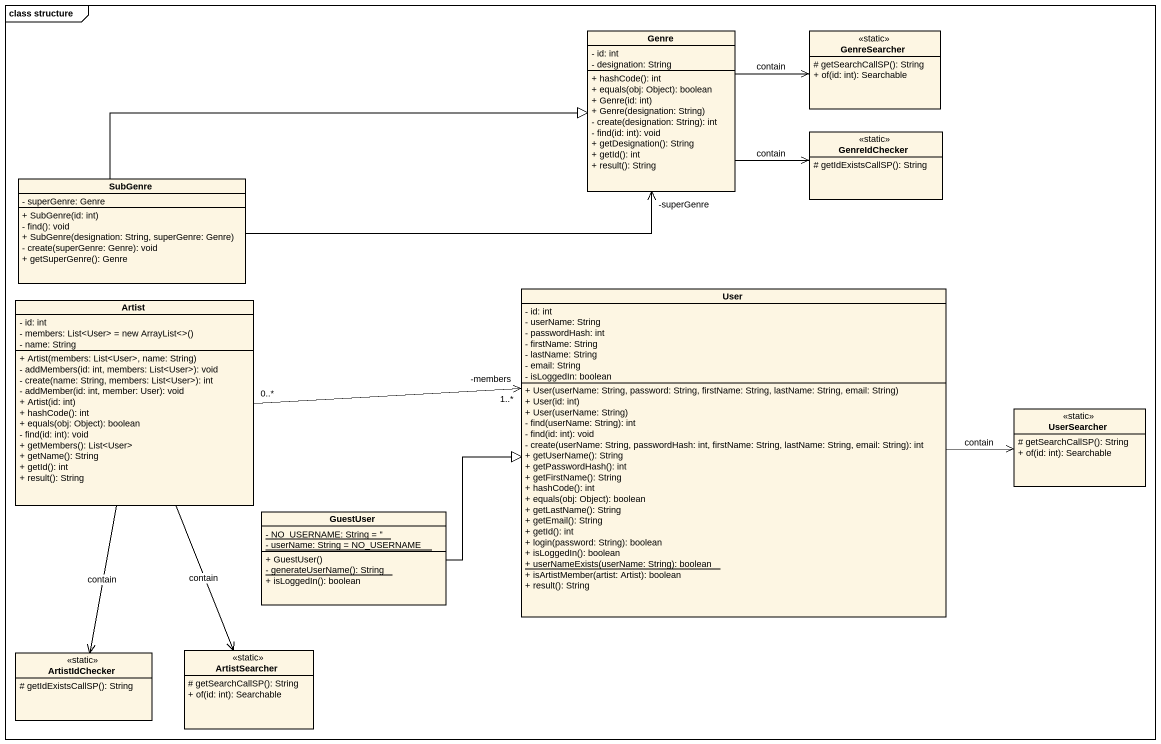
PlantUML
@startuml
mainframe class structure
hide circle
hide empty members
skinparam classAttributeIconSize 0
class Genre {
  - id: int
  - designation: String
  + hashCode(): int
  + equals(obj: Object): boolean
  + Genre(id: int)
  + Genre(designation: String)
  - create(designation: String): int
  - find(id: int): void
  + getDesignation(): String
  + getId(): int
  + result(): String
}
class GenreSearcher <<static>> {
  # getSearchCallSP(): String
  + of(id: int): Searchable
}
class GenreIdChecker <<static>> {
  # getIdExistsCallSP(): String
}
class SubGenre {
  - superGenre: Genre
  + SubGenre(id: int)
  - find(): void
  + SubGenre(designation: String, superGenre: Genre)
  - create(superGenre: Genre): void
  + getSuperGenre(): Genre
}
class User {
  - id: int
  - userName: String
  - passwordHash: int
  - firstName: String
  - lastName: String
  - email: String
  - isLoggedIn: boolean
  + User(userName: String, password: String, firstName: String, lastName: String, email: String)
  + User(id: int)
  + User(userName: String)
  - find(userName: String): int
  - find(id: int): void
  - create(userName: String, passwordHash: int, firstName: String, lastName: String, email: String): int
  + getUserName(): String
  + getPasswordHash(): int
  + getFirstName(): String
  + hashCode(): int
  + equals(obj: Object): boolean
  + getLastName(): String
  + getEmail(): String
  + getId(): int
  + login(password: String): boolean
  + isLoggedIn(): boolean
  {static} + userNameExists(userName: String): boolean
  + isArtistMember(artist: Artist): boolean
  + result(): String
}
class Artist {
  - id: int
  {field} - members: List<User> = new ArrayList<>()
  - name: String
  + Artist(members: List<User>, name: String)
  - addMembers(id: int, members: List<User>): void
  - create(name: String, members: List<User>): int
  - addMember(id: int, member: User): void
  + Artist(id: int)
  + hashCode(): int
  + equals(obj: Object): boolean
  - find(id: int): void
  + getMembers(): List<User>
  + getName(): String
  + getId(): int
  + result(): String
}
class UserSearcher <<static>> {
  # getSearchCallSP(): String
  + of(id: int): Searchable
}
class GuestUser {
  {static} - NO_USERNAME: String = ''
  {static} - userName: String = NO_USERNAME
  + GuestUser()
  {static} - generateUserName(): String
  + isLoggedIn(): boolean
}
class ArtistIdChecker <<static>> {
  # getIdExistsCallSP(): String
}
class ArtistSearcher <<static>> {
  # getSearchCallSP(): String
  + of(id: int): Searchable
}
Genre -right-> GenreSearcher : contain
Genre -right-> GenreIdChecker : contain
SubGenre -right-> "-superGenre" Genre
SubGenre -right-|> Genre
User -right-> UserSearcher : contain
Artist "0..*" -right-> "-members\n1..*" User
Artist --> ArtistIdChecker : contain
Artist --> ArtistSearcher : contain
GuestUser -right-|> User
@enduml
